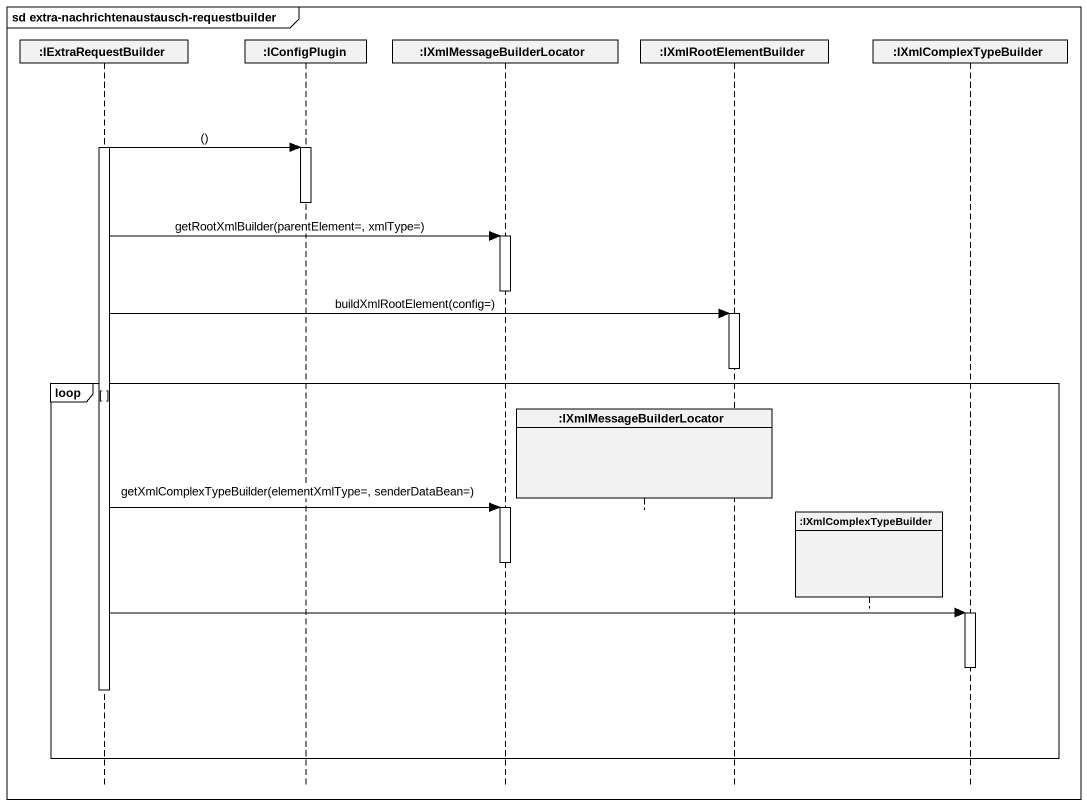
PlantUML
@startuml
mainframe sd extra-nachrichtenaustausch-requestbuilder
hide footbox
participant ":IExtraRequestBuilder" as IExtraRequestBuilder
participant ":IConfigPlugin" as IConfigPlugin
participant ":IXmlMessageBuilderLocator" as IXmlMessageBuilderLocator
participant ":IXmlMessageBuilderLocator" as IXmlMessageBuilderLocator_2
participant ":IXmlRootElementBuilder" as IXmlRootElementBuilder
participant ":IXmlComplexTypeBuilder" as IXmlComplexTypeBuilder
participant ":IXmlComplexTypeBuilder" as IXmlComplexTypeBuilder_2

activate IExtraRequestBuilder
IExtraRequestBuilder -> IConfigPlugin : ()
activate IConfigPlugin
deactivate IConfigPlugin
IExtraRequestBuilder -> IXmlMessageBuilderLocator : getRootXmlBuilder(parentElement=, xmlType=)
activate IXmlMessageBuilderLocator
deactivate IXmlMessageBuilderLocator
IExtraRequestBuilder -> IXmlRootElementBuilder : buildXmlRootElement(config=)
activate IXmlRootElementBuilder
deactivate IXmlRootElementBuilder
loop
  IExtraRequestBuilder -> IXmlMessageBuilderLocator : getXmlComplexTypeBuilder(elementXmlType=, senderDataBean=)
  activate IXmlMessageBuilderLocator
  deactivate IXmlMessageBuilderLocator
  IExtraRequestBuilder -> IXmlComplexTypeBuilder_2
  activate IXmlComplexTypeBuilder_2
  deactivate IXmlComplexTypeBuilder_2
  deactivate IExtraRequestBuilder
end
@enduml
